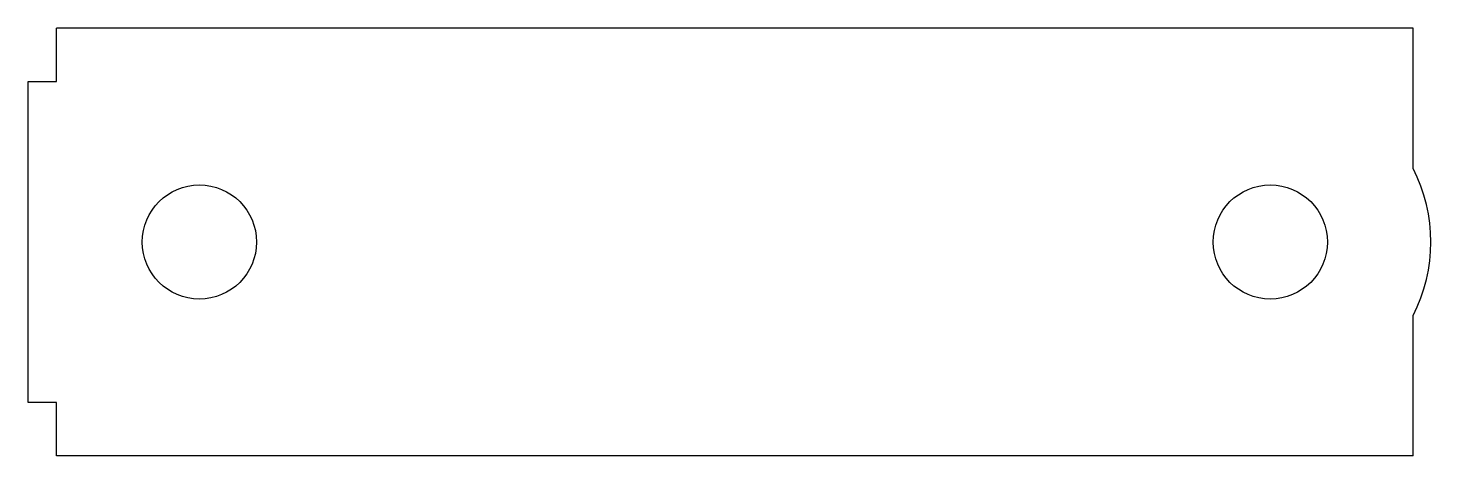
# Model space of a CAD drawing. Header units: millimetres. Extents: x 24.2 to 63.5, y -37 to -25.
import ezdxf

# ---------------------------------------------------------------- set-up
doc = ezdxf.new("R2010")
doc.units = ezdxf.units.MM

msp = doc.modelspace()

# ---------------------------------------------------------------- linework, layer by layer
for p, q in [((25, -26.5), (25, -25)), ((63, -25), (25, -25)), ((63, -28.938), (63, -25)), ((24.2, -26.5), (25, -26.5)), ((24.2, -35.5), (24.2, -26.5)), ((63, -37), (63, -33.062)), ((25, -35.5), (24.2, -35.5)), ((25, -37), (25, -35.5)), ((63, -37), (25, -37))]:
    msp.add_line(p, q)
for centre in [(29, -31), (59, -31)]:
    msp.add_circle(centre, 1.6)
msp.add_arc((59, -31), 4.5, -27.266, 27.266)

doc.saveas('drawing.dxf')
